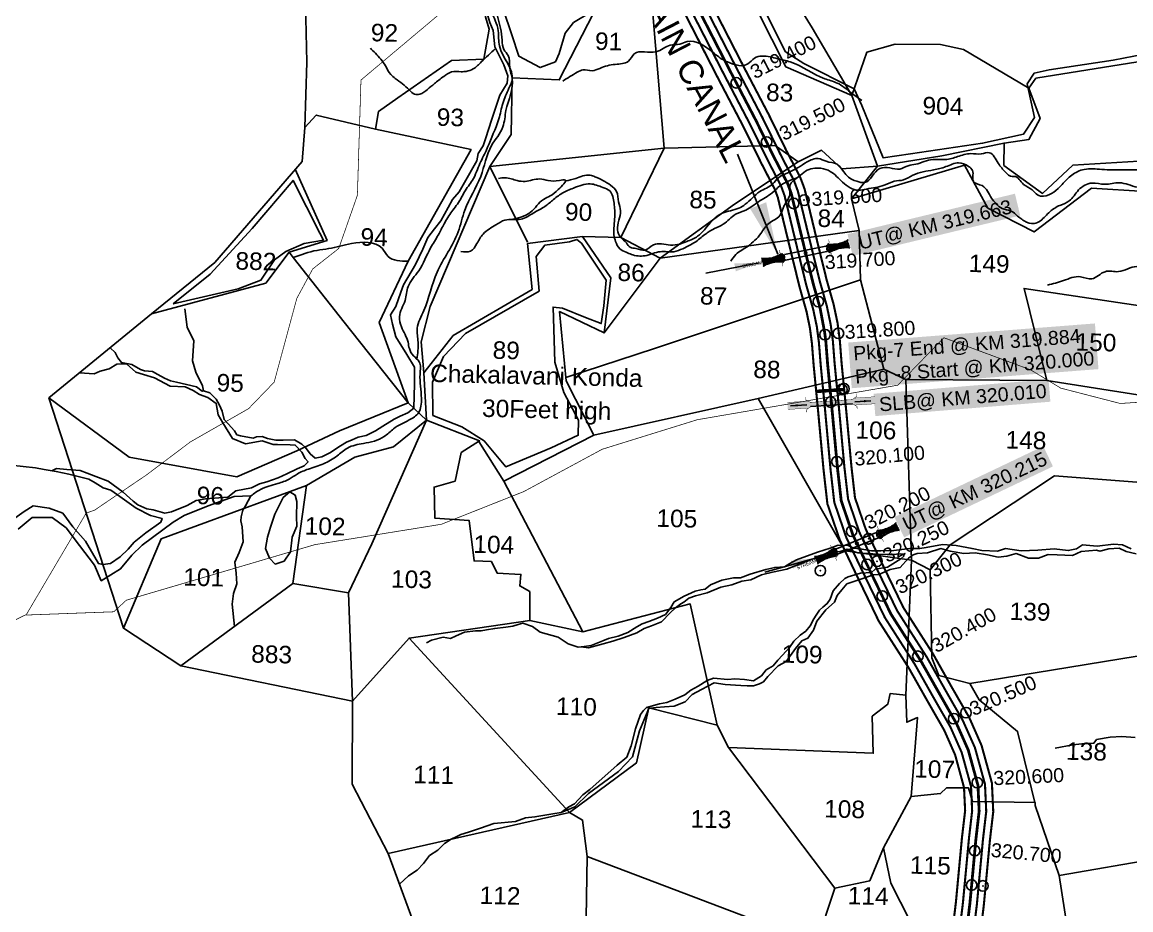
# Model space of a CAD drawing. Header units: feet. Extents: x 786471 to 797175, y 1568667 to 1582707.
# Drawn here: x 788536 to 790117, y 1572032 to 1573298 of the extents above; entities that cross this region are included whole.
import ezdxf
from ezdxf.enums import TextEntityAlignment as Align

# ---------------------------------------------------------------- set-up
doc = ezdxf.new("R2010")
doc.units = ezdxf.units.FT
doc.header["$LTSCALE"] = 15
doc.header["$MEASUREMENT"] = 0
doc.header["$PDMODE"] = 32
doc.header["$PDSIZE"] = 15
doc.linetypes.add('ACAD_ISO02W100', pattern=[15, 12, -3])
doc.linetypes.add('HIDDEN2', pattern=[0.1875, 0.125, -0.0625])
for name, color, linetype in [('CANAL1', 7, 'Continuous'), ('CSMark', 72, 'Continuous'), ('HILL', 17, 'Continuous'), ('PLOT', 7, 'Continuous'), ('PLOT NO', 7, 'Continuous'), ('ROADS', 6, 'Continuous'), ('STRUCTURE', 5, 'Continuous'), ('TANKS-STREAM', 4, 'Continuous'), ('text2', 7, 'Continuous'), ('VILLAGE STONES', 240, 'Continuous')]:
    doc.layers.add(name, color=color, linetype=linetype)
doc.layers.add('VILLAGE BOUNDRY', color=5, linetype='HIDDEN2', lineweight=100)
doc.styles.get("Standard").update_dxf_attribs({"font": 'arial.ttf'})
doc.linetypes.add('DOTS', pattern='A,1e-06,-3,["●",Standard,S=3,R=0,X=-1.25,Y=-1.25],-3', length=6.000001)
doc.dimstyles.get("Standard").update_dxf_attribs({"dimtxt": 0.18, "dimasz": 35, "dimexe": 0.18, "dimexo": 0.0625, "dimgap": 0.09, "dimtad": 0, "dimtih": 1, "dimtoh": 1, "dimdec": 4, "dimzin": 0, "dimdsep": 46, "dimtxsty": 'Standard', "dimcen": 0.09, "dimadec": 0, "dimazin": 0, "dimtfac": 1, "dimtdec": 4, "dimtofl": 0, "dimtmove": 0, "dimatfit": 3, "dimfxl": 1, "dimtolj": 1, "dimtzin": 0, "dimarcsym": 0})

# ---------------------------------------------------------------- blocks, each defined once
blk = doc.blocks.new('UT')
at = {"layer": 'STRUCTURE'}
h = blk.add_hatch(dxfattribs=at)
h.set_pattern_fill('DASH', color=150, scale=8, angle=-39.6278, style=0)
h.set_pattern_definition([(320.372247933, (-4370.464, -6260.8811), (1.40800153113, 0.132407282), [1, -1])])
h.paths.add_polyline_path([(765163, 1700681.9), (765165.6, 1700680.6), (765167.2, 1700680.3), (765169.1, 1700680), (765172.4, 1700679.6), (765176.4, 1700679.3), (765179.5, 1700679.5), (765183.1, 1700679.9), (765187.7, 1700680.9), (765188.9, 1700681.2), (765193.1, 1700682.2), (765196.1, 1700680.2), (765196.1, 1700672.2), (765193.1, 1700670.2), (765190.5, 1700670.8), (765188.1, 1700671.3), (765185.5, 1700671.8), (765183.6, 1700672.1), (765181, 1700672.5), (765180.3, 1700672.5), (765178.5, 1700672.6), (765176.7, 1700672.6), (765174.6, 1700672.5), (765172.5, 1700672.3), (765170.4, 1700672), (765168.5, 1700671.7), (765166.1, 1700671.2), (765165, 1700670.8), (765163, 1700669.7)])
h.paths.add_polyline_path([(765259.1, 1700682.2), (765256.1, 1700680.2), (765256.1, 1700672.2), (765259.1, 1700670.2), (765261.9, 1700671), (765264.4, 1700671.6), (765266.4, 1700672), (765269.1, 1700672.5), (765272.7, 1700673), (765276.1, 1700673.1), (765278.6, 1700672.9), (765281.2, 1700672.7), (765283.9, 1700672.3), (765286.4, 1700671.9), (765288, 1700671.3), (765289.2, 1700670.6), (765289.1, 1700682.7), (765287.6, 1700681.8), (765285.7, 1700681.2), (765283, 1700680.7), (765281.2, 1700680.4), (765276.7, 1700679.9), (765272.7, 1700679.9), (765268.7, 1700680.3), (765264.8, 1700681), (765261.2, 1700681.7)])
at = {"layer": 'STRUCTURE', "color": 150, "const_width": 0.628}
for points in [[(765190.1, 1700688.2), (765190.1, 1700684.2), (765196.1, 1700680.2), (765256.1, 1700680.2), (765262.1, 1700684.2), (765262.1, 1700688.2)], [(765190.1, 1700664.2), (765190.1, 1700668.2), (765196.1, 1700672.2), (765256.1, 1700672.2), (765262.1, 1700668.2), (765262.1, 1700664.2)]]:
    blk.add_lwpolyline(points, dxfattribs=at)
at = {"layer": 'STRUCTURE', "color": 150}
for points in [[(765196.1, 1700680.2), (765256.1, 1700680.2)], [(765196.1, 1700672.2), (765256.1, 1700672.2)], [(765196.1, 1700672.2), (765256.1, 1700672.2)]]:
    blk.add_lwpolyline(points, dxfattribs=at)
at = {"layer": 'STRUCTURE', "color": 0}
blk.add_circle((765226.1, 1700676.2), 1.89, dxfattribs=at)
at = {"layer": 'STRUCTURE', "color": 150}
for points in [[(765289.1, 1700682.7), (765287.8, 1700681.9), (765284.3, 1700680.9), (765280.9, 1700680.4), (765276.1, 1700679.8), (765267.4, 1700680.5), (765259.1, 1700682.2)], [(765163, 1700681.9), (765164.4, 1700681.1), (765167.9, 1700680.2), (765171.2, 1700679.8), (765176.1, 1700679.4), (765184.7, 1700680.3), (765193.1, 1700682.2)], [(765163, 1700669.7), (765164.3, 1700670.6), (765167.8, 1700671.6), (765171.2, 1700672.1), (765176, 1700672.6), (765184.7, 1700672), (765193.1, 1700670.2)], [(765289.2, 1700670.6), (765287.8, 1700671.4), (765284.2, 1700672.3), (765280.9, 1700672.7), (765276.1, 1700673.1), (765267.4, 1700672.2), (765259.1, 1700670.2)]]:
    blk.add_spline(points, degree=3, dxfattribs=at)
at = {"layer": 'STRUCTURE', "color": 0}
blk.add_text('STREAM', height=5, dxfattribs=at).set_placement((765148.2, 1700675.8), align=Align.MIDDLE_CENTER)
for points in [[(765190.9, 1700676), (765164.2, 1700675.8)], [(765289.3, 1700676.7), (765265.4, 1700676.4)]]:
    blk.add_leader(points, dimstyle='Standard', override={"dimasz": 10, "dimgap": 0.09, "dimtad": 0}, dxfattribs=at)
blk = doc.blocks.new('SLB')
at = {"layer": 'STRUCTURE'}
h = blk.add_hatch(dxfattribs=at)
h.set_pattern_fill('DOTS', color=6, scale=20, angle=320.3722, style=0)
h.set_pattern_definition([(320.372247934, (-159.4327, -72.9564), (1.2786241598, 0.5641323054), [0, -1.25])])
h.paths.add_polyline_path([(769699.5, 1706871.1), (769699.5, 1706861.1), (769729.1, 1706861.1), (769732.1, 1706863.1), (769792.1, 1706863.1), (769795.1, 1706861.1), (769824.7, 1706861.1), (769824.7, 1706871.1), (769795.1, 1706871.1), (769792.1, 1706869.1), (769732.1, 1706869.1), (769729.1, 1706871.1)])
at = {"layer": 'STRUCTURE', "color": 6, "linetype": 'ACAD_ISO02W100', "ltscale": 0.5, "const_width": 0.5}
for points in [[(769699.5, 1706871.1), (769729.1, 1706871.1)], [(769795.1, 1706871.1), (769824.7, 1706871.1)], [(769699.5, 1706861.1), (769729.1, 1706861.1)], [(769795.1, 1706861.1), (769824.7, 1706861.1)]]:
    blk.add_lwpolyline(points, dxfattribs=at)
at = {"layer": 'STRUCTURE', "color": 6, "const_width": 0.628}
for points in [[(769726.1, 1706877.1), (769726.1, 1706873.1), (769732.1, 1706869.1), (769792.1, 1706869.1), (769798.1, 1706873.1), (769798.1, 1706877.1)], [(769726.1, 1706855.1), (769726.1, 1706859.1), (769732.1, 1706863.1), (769792.1, 1706863.1), (769798.1, 1706859.1), (769798.1, 1706855.1)]]:
    blk.add_lwpolyline(points, dxfattribs=at)
at = {"layer": 'STRUCTURE', "color": 6}
blk.add_lwpolyline([(769732.1, 1706863.1), (769792.1, 1706863.1)], dxfattribs=at)
blk.add_lwpolyline([(769732.1, 1706863.1), (769792.1, 1706863.1)], dxfattribs=at)
at = {"layer": 'STRUCTURE', "color": 0}
blk.add_circle((769762.1, 1706866.1), 1.24, dxfattribs=at)
for points in [[(769703.8, 1706866), (769726.7, 1706866)], [(769818.6, 1706865.8), (769795.7, 1706865.8)]]:
    blk.add_leader(points, dimstyle='Standard', override={"dimasz": 10, "dimgap": 0.09, "dimtad": 0}, dxfattribs=at)

msp = doc.modelspace()

# ---------------------------------------------------------------- linework, layer by layer
for p in [(789743, 1572561, 12), (789743, 1572561, 12), (789743, 1572561, 12), (789674.3, 1572515.6, 12.1)]:
    msp.add_point(p)
at = {"linetype": 'HIDDEN2'}
msp.add_point((789743, 1572561, 12), dxfattribs=at)
at = {"layer": 'CANAL1', "color": 5, "const_width": 3}
for points in [[(789439.6, 1573456.4), (789555.4, 1573231), (789591.4, 1573162.1), (789616.7, 1573110.5), (789636.6, 1573071.9), (789642.3, 1573056.6), (789647.6, 1573034.4), (789662, 1572974.8), (789673.8, 1572927), (789683.4, 1572893.2), (789688.9, 1572867), (789692.1, 1572843), (789694.6, 1572810.8), (789700.2, 1572753.7), (789708.6, 1572662.4), (789713.8, 1572617.4), (789729.7, 1572570.8), (789753, 1572521.8), (789783.7, 1572458.5), (789826.1, 1572392.1), (789852.9, 1572344.5), (789877.6, 1572301.4), (789894.7, 1572263), (789909, 1572211), (789910.8, 1572172.2), (789906.1, 1572131.9), (789897.5, 1572040), (789891.1, 1571987.5)], [(789421.9, 1573447.1), (789537.6, 1573221.8), (789573.5, 1573153.1), (789598.9, 1573101.5), (789618.3, 1573063.9), (789623.1, 1573050.7), (789628.2, 1573029.8), (789642.6, 1572970), (789654.4, 1572921.9), (789664, 1572888.4), (789669.2, 1572863.6), (789672.2, 1572840.9), (789674.7, 1572809.1), (789680.3, 1572751.8), (789688.7, 1572660.4), (789694.1, 1572613), (789711.1, 1572563.2), (789735, 1572513.2), (789766.2, 1572448.7), (789809, 1572381.8), (789835.6, 1572334.6), (789859.8, 1572292.4), (789875.8, 1572256.2), (789889.1, 1572207.8), (789890.7, 1572172.9), (789886.2, 1572134), (789877.6, 1572042.2), (789871.3, 1571989.9)]]:
    msp.add_lwpolyline(points, dxfattribs=at)
at = {"layer": 'CANAL1', "color": 1, "const_width": 3}
for points in [[(789448.5, 1573461.1), (789564.2, 1573235.6), (789600.3, 1573166.7), (789625.6, 1573115), (789645.8, 1573076), (789651.9, 1573059.5), (789657.3, 1573036.8), (789671.7, 1572977.1), (789683.4, 1572929.6), (789693.1, 1572895.6), (789698.8, 1572868.6), (789702, 1572844), (789704.5, 1572811.7), (789710.1, 1572754.6), (789718.6, 1572663.5), (789723.6, 1572619.6), (789739, 1572574.6), (789762, 1572526.2), (789792.4, 1572463.3), (789834.7, 1572397.2), (789861.6, 1572349.4), (789886.6, 1572306), (789904.1, 1572266.3), (789918.9, 1572212.6), (789920.8, 1572171.8), (789916, 1572130.8), (789907.4, 1572039), (789901.1, 1571986.4)], [(789413.1, 1573442.4), (789528.7, 1573217.2), (789564.6, 1573148.6), (789589.9, 1573097), (789609.1, 1573059.8), (789613.6, 1573047.8), (789618.4, 1573027.4), (789632.9, 1572967.7), (789644.8, 1572919.3), (789654.3, 1572886), (789659.3, 1572861.9), (789662.2, 1572839.8), (789664.7, 1572808.2), (789670.3, 1572750.8), (789678.8, 1572659.4), (789684.3, 1572610.7), (789701.9, 1572559.5), (789726, 1572508.9), (789757.4, 1572443.8), (789800.4, 1572376.6), (789826.9, 1572329.7), (789850.9, 1572287.9), (789866.4, 1572252.9), (789879.1, 1572206.3), (789880.7, 1572173.2), (789876.2, 1572135), (789867.6, 1572043.2), (789861.4, 1571991.1)]]:
    msp.add_lwpolyline(points, dxfattribs=at)
at = {"layer": 'CANAL1', "color": 1, "linetype": 'HIDDEN2', "ltscale": 5, "const_width": 4}
msp.add_lwpolyline([(789502.4, 1573312.3), (789546.5, 1573226.4), (789582.4, 1573157.6), (789607.8, 1573106), (789627.5, 1573067.9), (789632.7, 1573053.7), (789637.9, 1573032.1), (789652.3, 1572972.4), (789662.1, 1572932.6), (789664.1, 1572924.5), (789673.7, 1572890.8), (789680.2, 1572856.2), (789680.8, 1572852.2), (789682.1, 1572841.9), (789684.6, 1572810), (789688.3, 1572772.6), (789689.1, 1572764.5), (789690.2, 1572752.7), (789691.8, 1572735.4), (789698.7, 1572661.4), (789704, 1572615.2), (789720.1, 1572568), (789720.4, 1572567), (789740.7, 1572524.4), (789744, 1572517.5), (789774.9, 1572453.6), (789817.5, 1572386.9), (789844.3, 1572339.6), (789864.4, 1572304.4), (789868.7, 1572296.9), (789885.2, 1572259.6), (789899, 1572209.4), (789900.7, 1572172.5), (789896.1, 1572132.9), (789890, 1572067.1), (789887.5, 1572041.1), (789881.2, 1571988.7)], dxfattribs=at)
at = {"layer": 'CSMark', "color": 84, "const_width": 5}
msp.add_lwpolyline([(789668.3, 1572771.2), (789708.3, 1572773.9)], dxfattribs=at)
at = {"layer": 'CSMark', "color": 3}
for p in [(789554.3, 1573211.4), (789597.5, 1573127), (789636.2, 1573039.3), (789658.2, 1572948.6), (789671.3, 1572899.3), (789680.8, 1572852.2), (789697.8, 1572671), (789718.8, 1572571.8), (789740.7, 1572524.4), (789762.4, 1572479.4), (789813.3, 1572393.5), (789864.4, 1572304.4), (789898, 1572213.2), (789894.5, 1572116.1), (789890, 1572067.1)]:
    msp.add_point(p, dxfattribs=at)
at = {"layer": 'CSMark', "color": 2}
for p in [(789705, 1572774), (789689, 1572756), (789755, 1572529), (789882, 1572313), (789906, 1572066)]:
    msp.add_point(p, dxfattribs=at)
at = {"layer": 'HILL', "lineweight": -2}
for points in [[(789722.6, 1573202.7), (789650.5, 1573238.8), (789624.4, 1573255.8), (789530.8, 1573442.4)], [(789232.7, 1573329.3), (789239.9, 1573349.9), (789256.5, 1573369.2), (789274.9, 1573380.6), (789298.9, 1573386.8), (789316.4, 1573378.6), (789342.9, 1573359.3), (789352.3, 1573341), (789346.9, 1573312.1), (789322.2, 1573297.6), (789310.4, 1573282.4), (789301.9, 1573253), (789296.5, 1573241.3), (789274.5, 1573233), (789244.3, 1573249.3), (789234.1, 1573279.6), (789221.8, 1573316.3), (789232.7, 1573329.3)], [(790471.5, 1573320.9), (790411.8, 1573293.5), (790371.5, 1573281.5), (790338.8, 1573272.2), (790294.9, 1573271), (790165.3, 1573258), (790091.8, 1573243.9), (790000.7, 1573229.8), (789979.1, 1573224.9), (789969.3, 1573210), (789979.6, 1573161.7), (789964, 1573138.2), (789905.5, 1573125.2), (789802.6, 1573110.2), (789763.8, 1573104.6), (789733.2, 1573178.8), (789722.6, 1573202.7)], [(788751.4, 1572896.1), (788804, 1572938.4), (788864, 1573003.4), (788922.2, 1573072.2), (788960.5, 1572997.1), (788965.6, 1572987), (788938.3, 1572982.1), (788911.9, 1572970.8), (788896, 1572958.9), (788876.4, 1572929.7), (788843.8, 1572917.6), (788751.4, 1572896.1)], [(789120.9, 1572784.4), (789136.7, 1572821.2), (789168.1, 1572853.6), (789273.1, 1572914.3), (789269.1, 1572963.5), (789281.1, 1572979.8), (789316.5, 1572984.4), (789327.1, 1572987.9), (789333.4, 1572982.8), (789368.7, 1572930.1), (789365.6, 1572893.4), (789361.7, 1572868), (789339.4, 1572876.8), (789306.3, 1572890), (789293.1, 1572891.5), (789295.6, 1572812.9), (789308.6, 1572769.7), (789329.2, 1572730.2), (789329, 1572708.6), (789290.5, 1572690.8), (789225.9, 1572663.6), (789194.9, 1572700.5), (789163.1, 1572720.9), (789121.8, 1572736.9), (789120.9, 1572784.4)], [(788885.6, 1572563.1), (788890.2, 1572577.8), (788896.1, 1572596.2), (788908.3, 1572619.8), (788917.5, 1572628.2), (788925.1, 1572623.4), (788927.7, 1572614.1), (788927.2, 1572592.4), (788927.5, 1572579.1), (788920.9, 1572563.4), (788918.5, 1572542.4), (788909.5, 1572529), (788896.7, 1572525), (788888.6, 1572533.6), (788883, 1572547), (788885.6, 1572563.1)]]:
    msp.add_lwpolyline(points, dxfattribs=at)
at = {"layer": 'PLOT', "lineweight": -2}
for points in [[(789719.3, 1573193.1), (789662.7, 1573289.8), (789599.2, 1573392.3), (789621.1, 1573442.6), (789524.3, 1573433.8)], [(788937.8, 1573429.6), (788942.1, 1573240.8), (788939.2, 1573147.7), (788935.1, 1573099.3), (788810.9, 1572955.1), (788720.4, 1572881.8), (788574, 1572761.9), (788680.5, 1572433.4), (788762.1, 1572379.6), (789007.1, 1572329.3), (789006.6, 1572210.9), (789058, 1572112.1), (789092.9, 1572016.4), (789151.6, 1571946.2), (789170.1, 1571924.5), (789203.4, 1571743.9), (789239.8, 1571544.2), (789348.6, 1571418.3)], [(789524.3, 1573433.8), (789624.8, 1573234.3), (789719.3, 1573193.1), (789755.9, 1573092.6)], [(789203, 1573091.9), (789451.7, 1573118), (789435.7, 1573304), (789446.1, 1573421.6)], [(789203, 1573091.9), (789233.2, 1573137.5), (789234.9, 1573218.5), (789301.9, 1573215.5), (789375.6, 1573359), (789295.1, 1573398)], [(789184.2, 1573362.8), (789196.6, 1573305.5), (789201.8, 1573287.8), (789194.1, 1573245), (789148.2, 1573243.4), (789071.8, 1573189.9), (789044.1, 1573170.5), (789039.9, 1573145.1), (788955.4, 1573165.3), (788939.2, 1573147.7)], [(789719.3, 1573193.1), (789740.6, 1573255), (789781.1, 1573266.5), (789845.4, 1573265.8), (789878.2, 1573258.8), (789971.6, 1573203.9), (789987.5, 1573160.7), (789971.6, 1573130.7), (789936.2, 1573125.3)], [(789755.9, 1573092.6), (789847.3, 1573107), (789936.2, 1573125.3), (789935.9, 1573093.6), (789990.8, 1573053.7), (790034.5, 1573093.8), (790128.5, 1573099.5), (790200.7, 1573066), (790138.8, 1573243.1)], [(789971.6, 1573203.9), (789981.7, 1573217.9), (790138.8, 1573243.1)], [(789039.9, 1573145.1), (789176.2, 1573116.1), (789086.4, 1572956.9), (789045, 1572869.7), (789086.3, 1572754.9), (788995.3, 1572869.9), (788922.5, 1572962.1), (788916.5, 1572969.6), (788883.4, 1572925.7), (788720.4, 1572881.8)], [(790137.4, 1573056.2), (790061.1, 1573061), (789979.1, 1572998.8), (789913.3, 1573032.8), (789879.7, 1573094.1), (789718.6, 1573045.8), (789729.5, 1573000.6), (789446, 1572961.2), (789389.7, 1572990.9), (789451.7, 1573118), (789609.8, 1573122.1), (789642.5, 1573098.6), (789676.1, 1573115.2), (789705, 1573088.8), (789755.9, 1573092.6), (789718.6, 1573045.8)], [(789256.5, 1572984.3), (789203, 1573091.9), (789117.8, 1572892.2), (789105.1, 1572841.7), (789108.6, 1572797.5)], [(789446, 1572961.2), (789551.8, 1573038.2), (789642.5, 1573098.6)], [(788916.5, 1572969.6), (788970.7, 1572986.6), (788925.4, 1573088)], [(789311.1, 1572790.9), (789437.8, 1572832.4), (789731.6, 1572930.6), (789729.5, 1573000.6)], [(789222.9, 1572643.3), (789351, 1572708.9), (789311.5, 1572786.4), (789302.3, 1572885), (789366.1, 1572854.7), (789375.5, 1572933), (789335.1, 1572992.1), (789256.7, 1572982.4), (789263.2, 1572916.8), (789150.8, 1572851), (789108.6, 1572797.5), (789112.7, 1572730)], [(789389.7, 1572990.9), (789335.1, 1572992.1)], [(789366.1, 1572854.7), (789446, 1572961.2)], [(789731.6, 1572930.6), (789764.6, 1572802.8), (789585.4, 1572761.2), (789351, 1572708.9)], [(789796.2, 1572788.1), (789997.1, 1572787), (789964.8, 1572918.1), (790171.5, 1572887), (790238.1, 1572886.1)], [(789585.4, 1572761.2), (789709.7, 1572543.7), (789804.4, 1572530.4), (789796.2, 1572788.1), (789764.6, 1572802.8)], [(789997.1, 1572787), (790127, 1572766.3), (790255, 1572770.5)], [(788574, 1572761.9), (788688.4, 1572677.3), (788842, 1572649.5), (788927.6, 1572686.5), (788988.7, 1572715.1), (789086.3, 1572754.9), (789112.7, 1572730), (789034.6, 1572553.6), (789001.3, 1572484), (788921.8, 1572497.1), (788762.1, 1572379.6)], [(790264.3, 1572749.2), (790280.3, 1572629.8), (790008.2, 1572650.9), (789859.5, 1572552.5), (789830.8, 1572516.6), (789804.4, 1572530.4), (789796, 1572338.2), (789773.6, 1572340.3), (789770.4, 1572325.1), (789748, 1572307.9), (789749.6, 1572255.1), (789543.4, 1572263.4), (789527.1, 1572295.1)], [(788941.5, 1572637), (789010.4, 1572677.6), (789065.7, 1572692.3), (789112.7, 1572730), (789188.3, 1572700.6), (789161.8, 1572684), (789153.2, 1572643.3), (789123.3, 1572634.8), (789124.6, 1572590.3), (789173.6, 1572587), (789180.3, 1572529.4), (789205.1, 1572528.8), (789213.2, 1572512.2), (789247.2, 1572510.2), (789245.6, 1572493.8), (789259.9, 1572485.8), (789260.1, 1572444.5), (789087.7, 1572419.4), (789007.1, 1572329.3), (789001.3, 1572484)], [(789335.7, 1572428.3), (789222.9, 1572643.3), (789187.4, 1572700)], [(788680.5, 1572433.4), (788734.3, 1572561), (788941.5, 1572637), (788921.8, 1572497.1)], [(789887.4, 1572354.5), (790219.1, 1572408.8), (790227.1, 1572417.6), (790245.3, 1572465.4), (790280.3, 1572629.8), (790579.1, 1572582.9), (790595.5, 1572519.5), (790505.9, 1572501.2), (790513.2, 1572469.1), (790417.2, 1572467.8), (790288.5, 1572489.4), (790236.7, 1572414.6), (790219.1, 1572408.8)], [(789803.6, 1572193.3), (789845.6, 1572197.7), (789854, 1572205.6), (789885.5, 1572206), (789891, 1572186.3), (789980.2, 1572184.7), (789955.4, 1572286.3), (789900.5, 1572331.1), (789887.4, 1572354.5), (789843.1, 1572365.9), (789833.4, 1572391.1), (789830.8, 1572516.6)], [(789316.4, 1572170.7), (789411.9, 1572241.4), (789429.4, 1572320.1), (789527.1, 1572295.1), (789513, 1572358.8), (789488.8, 1572468.2), (789335.7, 1572428.3), (789260.1, 1572444.5)], [(789087.7, 1572419.4), (789316.4, 1572170.7), (789058, 1572112.1)], [(790227.9, 1572411.7), (790174.2, 1572231.9), (790157.7, 1572105.5), (790014.7, 1572080.8), (789980.7, 1572180.8), (789980.7, 1572184.7)], [(789543.4, 1572263.4), (789695, 1572062.5), (789744.7, 1572073.3), (789764.3, 1572120), (789803.6, 1572193.3), (789812.9, 1572306.1), (789797.5, 1572299.4), (789796, 1572338.2)], [(789708.2, 1571964.7), (789683.8, 1571909), (789651.5, 1571912), (789534.1, 1571940.5), (789339.7, 1571991.3), (789341.8, 1572108), (789335.2, 1572159.9), (789316.4, 1572170.7)], [(789989.1, 1571900.4), (789830.4, 1571960.3), (789774.9, 1572069.8), (789764.3, 1572120)], [(789341.8, 1572108), (789668.8, 1571983.8)], [(790014.7, 1572080.8), (790042.7, 1571900.3)], [(789695, 1572062.5), (789668.8, 1571983.8), (789708.2, 1571964.7), (789830.4, 1571960.3)]]:
    msp.add_lwpolyline(points, dxfattribs=at)
at = {"layer": 'ROADS', "linetype": 'DOTS', "lineweight": -3, "ltscale": 0.25, "const_width": 1}
for points in [[(789173.8, 1573345.4), (789057.5, 1573247.6), (789019.1, 1573215.3), (789014, 1573051), (788987.4, 1572975.1), (788950.3, 1572945.9), (788927.6, 1572903.9), (788895.3, 1572784.4), (788858.8, 1572746.6), (788775.6, 1572699.1), (788714.1, 1572652.7), (788639.3, 1572601.9), (788627.2, 1572597.6), (788542, 1572453.1), (788356.7, 1572362.2), (788243.8, 1572325.1), (788092.5, 1572294.4), (787949.2, 1572287.2), (787830.6, 1572299.7), (787730, 1572310.4), (787632.4, 1572360.9), (787511.8, 1572365.8), (787302.1, 1572300.5)], [(788540.1, 1572452.2), (788666.6, 1572456.9), (788684.5, 1572473.4), (788953.1, 1572552.6), (789133.7, 1572581.7), (789251.4, 1572628.4), (789363.1, 1572688.7), (789498.6, 1572730.8), (789703.6, 1572766.1), (789784.6, 1572780.1), (789850.3, 1572847.8), (789974.1, 1572802), (790017.1, 1572775.9), (790101.9, 1572754), (790242, 1572763.2)]]:
    msp.add_lwpolyline(points, dxfattribs=at)
at = {"layer": 'TANKS-STREAM', "lineweight": -2}
for points in [[(788794.5, 1572772.2), (788803.6, 1572769.1), (788807.5, 1572765.6), (788812.7, 1572760.2), (788817.5, 1572751.6), (788821.3, 1572742.9), (788823.9, 1572731), (788829.6, 1572724.8), (788838.6, 1572715.2), (788842.3, 1572709.4), (788847.1, 1572707.7), (788865.4, 1572704.5), (788870.3, 1572706.3), (788878.3, 1572706.7), (788886, 1572704), (788897.6, 1572701.9), (788908.1, 1572701.5), (788924.3, 1572702.3), (788934.6, 1572695.8), (788940, 1572691.1), (788946.7, 1572682.1), (788953.6, 1572675.8), (788963.1, 1572678), (788974.9, 1572683.8), (788990, 1572693.4), (788998.7, 1572698.9), (789006.7, 1572702.3), (789015, 1572706), (789026.5, 1572708.1), (789039.7, 1572714.9), (789050.3, 1572721.5), (789066.4, 1572731.7), (789075.2, 1572735.9), (789085.8, 1572740.9), (789094.4, 1572747.2), (789095.3, 1572781.9), (789095.3, 1572805.8), (789084.3, 1572823.9), (789068.6, 1572849.2), (789064.2, 1572867.1), (789061.1, 1572880.3), (789068.7, 1572892.1), (789076, 1572912.8), (789079.7, 1572923.2), (789097, 1572952.4), (789107.4, 1572974.1), (789114.4, 1572990.7), (789123.8, 1573003.2), (789132.8, 1573014.7), (789143.5, 1573033.6), (789149.4, 1573045), (789159, 1573055.8), (789166.7, 1573069.3), (789184.1, 1573100.2), (789186.1, 1573110.6), (789193.4, 1573121.7), (789196.6, 1573131.4), (789205.7, 1573159.7), (789217.2, 1573193.9), (789227.6, 1573210.9), (789228.7, 1573221.3), (789222.9, 1573237.2), (789212.3, 1573258), (789209.8, 1573262.8), (789207.6, 1573286), (789202.9, 1573297.3), (789195.8, 1573321.4)], [(788661.4, 1572833.5), (788668.5, 1572826.6), (788672.5, 1572819), (788677.4, 1572812.3), (788692.5, 1572809.4), (788704.9, 1572802.5), (788710.2, 1572800.6), (788721.8, 1572799.7), (788729.2, 1572795.5), (788739, 1572790.2), (788747.6, 1572786.4), (788756.1, 1572784.2), (788784.5, 1572777.6), (788792.8, 1572771.4), (788794.5, 1572772.2), (788793.1, 1572779.1), (788783.5, 1572798.8), (788778.8, 1572814.9), (788780.7, 1572843.3), (788771.3, 1572862.7), (788767.7, 1572889.1)], [(788578.4, 1572658), (788585.1, 1572661.5), (788599.6, 1572660), (788618.7, 1572658.2), (788628.8, 1572654.8), (788641, 1572649.9), (788658.4, 1572643), (788680.1, 1572627.7), (788694.4, 1572614.5), (788700.8, 1572609.5), (788713.5, 1572603.8), (788722.7, 1572602.1), (788739.2, 1572597.7), (788749, 1572599.3), (788771.1, 1572608.7), (788784, 1572615.5), (788797.2, 1572617.9), (788829.3, 1572620.4), (788840.5, 1572629.5), (788863.2, 1572633.5), (788874.2, 1572639.4), (788885, 1572642.2), (788900.8, 1572647.9), (788913.6, 1572653.8), (788928.3, 1572660.7), (788938, 1572665.1), (788943.7, 1572670.6), (788939.6, 1572675.3), (788934.6, 1572684.8), (788925.4, 1572694.6), (788918.1, 1572695.2), (788899.9, 1572695.4), (788893.8, 1572695.5), (788878.3, 1572700.7), (788854.5, 1572696.5), (788835.8, 1572704), (788822.3, 1572726.4), (788815.4, 1572737.8), (788812.7, 1572754.1), (788800.9, 1572762.3), (788788.9, 1572766.8), (788779.7, 1572772.7), (788768.3, 1572777.7), (788746.9, 1572778.9), (788724.7, 1572790.8), (788709, 1572795.5), (788697.9, 1572798.8), (788684.9, 1572810.4), (788670.8, 1572810), (788660.1, 1572803.5), (788647.1, 1572800.2), (788638.5, 1572796.4), (788617.9, 1572797.9)], [(788522, 1572587.9), (788538.6, 1572599.7), (788551.4, 1572607.9), (788574.2, 1572604.9), (788593.9, 1572597.5), (788608.3, 1572578), (788626.2, 1572557.4), (788644.7, 1572525.7), (788651, 1572524.2), (788661.7, 1572526), (788675.9, 1572535.2), (788687.1, 1572546.4), (788695.7, 1572556.4), (788712.1, 1572569.7), (788733.7, 1572584.6), (788735.5, 1572590), (788719, 1572594.4), (788698.6, 1572604.7), (788671.7, 1572623.7), (788662.6, 1572630.2), (788651.6, 1572633.8), (788639.9, 1572640.6), (788630.9, 1572645.9), (788602.3, 1572653.1), (788584.4, 1572657.1), (788567.5, 1572659.7), (788554.8, 1572662), (788520, 1572665.9)], [(788530.1, 1572574.8), (788550.2, 1572591.3), (788578.8, 1572591.5), (788598.8, 1572576.6), (788617.9, 1572551.4), (788639.2, 1572523.4), (788648.8, 1572501.2), (788676.4, 1572518.1), (788692.2, 1572537.5), (788707.2, 1572552.1), (788751.3, 1572584.7), (788766.9, 1572594.2), (788801.2, 1572607.9), (788838.5, 1572621.1), (788862.1, 1572622.2), (788854.4, 1572607.8), (788850.5, 1572601.8), (788848.3, 1572592.4), (788847.9, 1572586.4), (788849.8, 1572578.2), (788851, 1572556.9), (788845.3, 1572541.5), (788839.3, 1572527.7), (788840.9, 1572512), (788842.1, 1572497), (788837.5, 1572483.2), (788835.6, 1572468), (788838.6, 1572435.9)], [(789333.1, 1572406.7), (789343.7, 1572405.7), (789364.6, 1572411.2), (789378.1, 1572415.2), (789394.4, 1572420.2), (789412.6, 1572427), (789422.8, 1572433.2), (789433.2, 1572436.9), (789447.7, 1572442.5), (789460.1, 1572455.3), (789467.7, 1572462.7), (789475.3, 1572468.3), (789479.3, 1572470.8), (789486.9, 1572476.2), (789496.4, 1572479.6), (789512.8, 1572483.8), (789532.2, 1572492.1), (789547.9, 1572495.3), (789562.3, 1572500.8), (789575.3, 1572502.3), (789590.3, 1572509.6), (789606, 1572513.5), (789626.6, 1572517.5), (789646.4, 1572526), (789671.8, 1572535.4), (789683.7, 1572540), (789693.5, 1572542), (789702.4, 1572542.8), (789712.4, 1572546), (789727.5, 1572541.2), (789756, 1572539.2), (789769.3, 1572538.6), (789777.1, 1572538.5), (789788.3, 1572539.7), (789793.8, 1572539.2), (789793.1, 1572536.4), (789788.9, 1572532.6), (789769.9, 1572520.7), (789752.5, 1572517.5), (789747, 1572512.9), (789731.4, 1572512.2), (789714.1, 1572506.9), (789709, 1572504.2), (789701.7, 1572497.4), (789692.7, 1572486.8), (789688.1, 1572475), (789684.1, 1572468.5), (789677.6, 1572463.7), (789673.2, 1572459.4), (789668.4, 1572452.2), (789664.9, 1572446.8), (789659.7, 1572437), (789653.3, 1572429.2), (789645.3, 1572423.4), (789636.2, 1572415), (789630.2, 1572405.9), (789620.4, 1572395.1), (789613.8, 1572387.9), (789606.9, 1572379.9), (789597, 1572374.3), (789590.4, 1572365.7), (789578.7, 1572358.6), (789565.9, 1572360.1), (789552.1, 1572361.5), (789542.4, 1572360.4), (789521.7, 1572362), (789513, 1572358.8), (789500.1, 1572350.7), (789489.7, 1572345.2), (789481, 1572338.6), (789467.4, 1572332.2), (789455.3, 1572327.6), (789444.6, 1572325.6), (789426.4, 1572320.2), (789421.8, 1572316.1), (789417.7, 1572310.4), (789410.7, 1572289.8), (789404.4, 1572265.7), (789398.1, 1572249.5), (789384.6, 1572238.2), (789345.5, 1572203.3), (789335.5, 1572195.7), (789323.6, 1572183), (789315.7, 1572178.8), (789304.4, 1572170.7), (789292.9, 1572168.7), (789267.1, 1572164.2), (789253.7, 1572163.2), (789239.6, 1572157.7), (789208.8, 1572155), (789189.5, 1572148.5), (789172.5, 1572142.6), (789161.3, 1572139.1), (789155, 1572136), (789147.9, 1572132.5), (789138, 1572126.4), (789128.7, 1572116.7), (789116.9, 1572109.5), (789108.3, 1572097.8), (789099.4, 1572088.5), (789086.8, 1572080.3), (789074, 1572068.2)], [(790117.4, 1572546.8), (790105, 1572552.5), (790092.5, 1572553.2), (790069, 1572550.3), (790048.2, 1572552.2), (790039.5, 1572546.6), (790027.8, 1572544.3), (790007.5, 1572546.6), (789984.4, 1572544.6), (789960.5, 1572543.8), (789938.5, 1572547), (789927, 1572543.4), (789904.5, 1572544.4), (789890.6, 1572547), (789867.8, 1572551.5), (789848.4, 1572552.7), (789825.3, 1572548.8), (789815.9, 1572547), (789802, 1572547.1), (789779.1, 1572544.5), (789760.7, 1572543.7), (789747.3, 1572544), (789731.1, 1572546.7), (789721.5, 1572547.7), (789713.7, 1572551.3), (789699.6, 1572551.9), (789688.1, 1572547.5), (789670.1, 1572541.7), (789640.3, 1572531), (789630.9, 1572525.7), (789622.9, 1572521.1), (789609.1, 1572520.3), (789596.7, 1572517.2), (789573.9, 1572510.5), (789560.2, 1572505.1), (789550.3, 1572505.1), (789533.7, 1572502.2), (789517.7, 1572495.4), (789509.8, 1572489), (789503.6, 1572488.2), (789495.5, 1572486.2), (789479.9, 1572479.2), (789465.7, 1572470.9), (789461.1, 1572462.8), (789453.3, 1572453.2), (789442.1, 1572448), (789429.6, 1572442.9), (789420, 1572439.7), (789412.7, 1572435.5), (789399.7, 1572427.3), (789385.7, 1572422.3), (789371.9, 1572419), (789364.1, 1572415.7), (789347.3, 1572408.8), (789337.2, 1572407.3), (789329, 1572406.2), (789314.5, 1572411), (789300.3, 1572420.8), (789274.6, 1572427.8), (789263.5, 1572435.9), (789250, 1572440.6), (789243.1, 1572438.6), (789235.7, 1572436.3), (789225.5, 1572434.8), (789209.9, 1572433.1), (789198, 1572431.1), (789190.4, 1572429.8), (789182.5, 1572429.8), (789166.7, 1572427.9), (789155, 1572422.6), (789147, 1572419), (789136.5, 1572420.6), (789119.7, 1572416.6), (789112.5, 1572412.6)], [(789304.4, 1572170.7), (789324, 1572178.6), (789343.7, 1572197.8), (789386.3, 1572229.2), (789406.5, 1572249.8), (789416.3, 1572287), (789428.4, 1572315.4), (789429.2, 1572319), (789439.9, 1572320.4), (789452.2, 1572321.1), (789465.8, 1572322.2), (789481.3, 1572328.3), (789491.4, 1572339), (789504.8, 1572346.1), (789522.6, 1572355.4), (789538.5, 1572353.3), (789561, 1572351.7), (789569.9, 1572351.4), (789579.1, 1572351.2), (789587.5, 1572353.9), (789593.2, 1572357.1), (789599.2, 1572364.6), (789614.2, 1572379.7), (789625.7, 1572385.9), (789638.6, 1572404.3), (789647.8, 1572415.6), (789656.4, 1572419.4), (789664.6, 1572430.9), (789669, 1572443.5), (789682.2, 1572459.5), (789694.2, 1572470.4), (789698.2, 1572480.1), (789704.8, 1572488.4), (789712.1, 1572496.9), (789729.1, 1572502.6), (789749.8, 1572509.6), (789757.8, 1572510.1), (789773.9, 1572517.3), (789787.9, 1572520.2), (789799.7, 1572533.4), (789806.6, 1572538), (789812.5, 1572540), (789827.2, 1572541.2), (789845.9, 1572547.1), (789859.3, 1572543.4), (789878.9, 1572540.2), (789894.8, 1572541), (789912.5, 1572537.9), (789927.7, 1572534.9), (789940.1, 1572536.1), (789953.5, 1572540), (789971.2, 1572533.2), (789985.3, 1572533.4), (789999.3, 1572538.4), (790012, 1572538.1), (790034, 1572537.2), (790046.4, 1572542.9), (790067.9, 1572544.7), (790073, 1572543.4), (790085.8, 1572546.5), (790100.3, 1572547.5), (790110.4, 1572542.9), (790124.5, 1572539.4)], [(790123.2, 1572277.7), (790104, 1572279), (790087.5, 1572278), (790068.2, 1572274.8), (790064.3, 1572269.6), (790051.5, 1572269.2), (790034.5, 1572267), (790009.1, 1572262.2)]]:
    msp.add_lwpolyline(points, dxfattribs=at)
for points in [[(788862.1, 1572622.2), (788876, 1572631.5), (788900.3, 1572639.9), (788916.9, 1572646.1), (788928.2, 1572653.3), (788944.2, 1572660.4), (788965.9, 1572668), (788985, 1572679.3), (788999.7, 1572690.5), (789022.5, 1572697), (789052.3, 1572706.9), (789065.5, 1572717.9), (789088, 1572730.5), (789101.2, 1572740.8), (789105.3, 1572761.1), (789104.1, 1572778.8), (789103.3, 1572795.8), (789102.1, 1572813.6), (789094, 1572822), (789088.1, 1572832.3), (789086.2, 1572841.3), (789076.8, 1572863.4), (789073.9, 1572877.8), (789082, 1572901), (789086.3, 1572920.7), (789101.4, 1572943.2), (789118.4, 1572976), (789129.3, 1572994.3), (789137.8, 1573010.4), (789148.6, 1573027.8), (789161, 1573045.1), (789167.7, 1573057.4), (789179.7, 1573075), (789185.2, 1573087.9), (789195.2, 1573109.8), (789211.7, 1573148.7), (789215.7, 1573159.9), (789221.4, 1573181.9), (789230.2, 1573203.6), (789234.5, 1573214.7), (789216.7, 1573263.9), (789214.7, 1573285.6), (789210.7, 1573300.1), (789206, 1573312.2), (789201.2, 1573337.1), (789196.5, 1573350.7), (789196, 1573360.7), (789203, 1573373.3), (789218.6, 1573385.1), (789229.1, 1573393.9), (789245.8, 1573401), (789254.7, 1573407.8), (789267.2, 1573415), (789272.9, 1573425.9), (789287.9, 1573434.2), (789298.8, 1573442.5), (789303.6, 1573453.1), (789311.4, 1573468.4), (789326.7, 1573507.1), (789327.1, 1573522.1), (789334.1, 1573534.1), (789337.5, 1573550.1), (789345.3, 1573562.6), (789351.1, 1573570.8), (789359.3, 1573580.3), (789368, 1573596.7), (789375.1, 1573614.1), (789379.8, 1573630.3), (789389.6, 1573642.2), (789400.6, 1573665.2), (789410.5, 1573684.3), (789408, 1573698.5), (789419.4, 1573717.2), (789420.2, 1573735.8), (789418.8, 1573751.9), (789415.9, 1573757.9), (789412, 1573784.9), (789403.6, 1573799.8), (789391, 1573814.7), (789380.6, 1573840.4), (789374.9, 1573867.4), (789374.1, 1573891.6), (789378.5, 1573908), (789385.6, 1573929), (789396.3, 1573953.6), (789406.9, 1573961.6), (789418.6, 1573973.9), (789425.8, 1573986.7), (789448.8, 1574020.4), (789458, 1574043.4), (789477.9, 1574060.8), (789495.1, 1574071.1), (789509, 1574077.9), (789518, 1574090.9), (789533.1, 1574096.6), (789541.3, 1574102), (789549, 1574107.9), (789560, 1574113.3), (789571.9, 1574119.3), (789587.2, 1574125.4), (789604.1, 1574133.7), (789614.5, 1574141.7), (789626.6, 1574158.1), (789631.8, 1574176), (789636.5, 1574201.6), (789642.3, 1574224), (789646.9, 1574243.8), (789662.4, 1574265.8), (789678.7, 1574290.4), (789703.8, 1574307.6), (789721.3, 1574321.3), (789737, 1574331.1), (789755.2, 1574340.4), (789789.5, 1574348.9), (789805.2, 1574355.2), (789821.6, 1574362.4), (789839.4, 1574365), (789862.3, 1574377.9), (789889.8, 1574386.8), (789897.9, 1574389.4), (789905.8, 1574381), (789904.9, 1574364.7), (789901.7, 1574355), (789907.2, 1574340.2), (789920.7, 1574323.9), (789927, 1574298.4), (789934.2, 1574291.9), (789946.4, 1574282.7), (789958.5, 1574261.8), (789956.9, 1574230.3), (789962.6, 1574218.1), (789964.4, 1574209.4), (789966.2, 1574195.9), (789966.2, 1574157.5), (789961.5, 1574133.3), (789955.2, 1574122.6), (789954.4, 1574108.8), (789957.3, 1574077.3), (789953.7, 1574065), (789952.6, 1574043.7), (789947.4, 1574036.6), (789936.6, 1574026.5), (789931.9, 1574010.6), (789928.4, 1573994.8), (789911.4, 1573972), (789903.9, 1573948.4), (789887.9, 1573929.3), (789885.5, 1573920.1), (789865.1, 1573861.3), (789851, 1573837.5), (789835.8, 1573843), (789813.9, 1573842), (789801.8, 1573837.2), (789773.1, 1573828.2), (789735.6, 1573820)], [(789099, 1572817.4), (789100.6, 1572841.5), (789099.4, 1572861.2), (789108.6, 1572886.5), (789127.7, 1572941.1), (789157.7, 1572998.9), (789167.3, 1573029.7), (789189.8, 1573077.9), (789205.3, 1573121.8), (789221.5, 1573148.5), (789225.9, 1573172), (789234.9, 1573217.2), (789231.2, 1573233.3), (789228.9, 1573250.2), (789223, 1573258.7), (789220.3, 1573272.3), (789218.2, 1573289.3), (789214.2, 1573304.3), (789208.7, 1573320), (789200.1, 1573340.5), (789199.4, 1573357.5), (789202.3, 1573372.5)], [(789306.8, 1573213.9), (789327.6, 1573226.6), (789335.6, 1573229.9), (789348.6, 1573228.5), (789359.7, 1573232), (789381.8, 1573237.7), (789400.4, 1573242.4), (789408.9, 1573252.8), (789439.9, 1573255.5), (789450.3, 1573260.4), (789460.1, 1573265), (789473.8, 1573266.7), (789484.2, 1573270.2), (789521, 1573254.9), (789538.2, 1573242.8), (789546, 1573239.6), (789562.1, 1573235.8), (789570.7, 1573238.3), (789580.5, 1573246.6), (789602.5, 1573248.5), (789613.5, 1573245.8), (789631.2, 1573241.3), (789680.5, 1573217.2), (789698.2, 1573211.1), (789708.4, 1573204.7), (789716.1, 1573198.5), (789733.5, 1573186.3)], [(789032.6, 1573260.9), (789039.6, 1573253.5), (789054.1, 1573235.6), (789061.6, 1573223.1), (789068, 1573217.7), (789087.9, 1573201.2), (789095.6, 1573195), (789103, 1573195.1), (789114, 1573201.9), (789123.8, 1573210.2), (789137.1, 1573220.5), (789148.1, 1573226.9), (789162.2, 1573227.2), (789169.3, 1573227.7), (789179.3, 1573231.3), (789190.7, 1573241.2), (789211.1, 1573260.4)], [(791046.6, 1573133.3), (791042.9, 1573137.3), (791034.7, 1573138.5), (791020.5, 1573147.7), (791007.6, 1573150.8), (790994.1, 1573153.8), (790980.1, 1573155.5), (790961, 1573143.6), (790947.8, 1573136.8), (790911.2, 1573136.5), (790887.8, 1573143.5), (790876.3, 1573146.2), (790862.8, 1573157.7), (790847.8, 1573160.9), (790828.9, 1573170.9), (790812.4, 1573175.2), (790802.9, 1573185.6), (790792.9, 1573193.5), (790751.7, 1573204.7), (790704.5, 1573180), (790693.2, 1573185.6), (790676.8, 1573194.7), (790660.5, 1573189.8), (790650.9, 1573182.5), (790640.5, 1573178.4), (790616.4, 1573176.6), (790597.8, 1573175.5), (790587, 1573166.7), (790574.9, 1573160.6), (790564.7, 1573149.4), (790537.7, 1573138.7), (790516.7, 1573133.9), (790503.6, 1573129.6), (790483.5, 1573131.2), (790468.7, 1573122.7), (790444, 1573115.1), (790414.1, 1573106.1), (790392.5, 1573089.7), (790364.6, 1573064.2), (790345.5, 1573049.5), (790327.9, 1573039), (790291.6, 1573031), (790284.3, 1573032.1), (790267.9, 1573029.3), (790261.2, 1573008.1), (790257.6, 1572984.7), (790252.7, 1572974.4), (790233.1, 1572964), (790203.9, 1572957.7), (790180.9, 1572957.8), (790157.5, 1572944.7), (790141.9, 1572945.3), (790125.4, 1572949.4), (790099.6, 1572942.1), (790080.2, 1572942), (790061.4, 1572931.8), (790045.1, 1572934.7), (790021.1, 1572929.3), (789998.4, 1572922.9)], [(789311, 1573071.5), (789325.3, 1573075), (789346, 1573079.6), (789352.7, 1573077.5), (789375.1, 1573065.2), (789383.6, 1573056.3), (789386.6, 1573041.8), (789389.3, 1573028.7), (789385, 1573001.7), (789389.7, 1572990.9), (789397.6, 1572983), (789403.1, 1572976.8), (789411.2, 1572975.1), (789424.3, 1572972.7), (789436.2, 1572980.3), (789460.5, 1572979.9), (789473.7, 1572981.4), (789483.8, 1572985), (789499.2, 1572992.5), (789508.9, 1573001.9), (789534.4, 1573025.5), (789558, 1573032.5), (789567.2, 1573038.1), (789588, 1573056.3), (789606.3, 1573067.1), (789614.4, 1573075.9), (789628, 1573082.9), (789642.6, 1573090.7), (789655.6, 1573098.5), (789671, 1573103.4), (789682.5, 1573099.4), (789698, 1573095.2), (789710.5, 1573080.6), (789718.7, 1573073.8), (789726.4, 1573070.9), (789737.3, 1573069.2), (789758.9, 1573089.2), (789773.5, 1573089.9), (789787.4, 1573088.3), (789799.6, 1573093), (789810.2, 1573095.2), (789834.6, 1573102.1), (789852.5, 1573101.8), (789869.9, 1573106.1), (789888.9, 1573110.4), (789903.8, 1573110), (789915.2, 1573111.7), (789927.9, 1573096.6), (789938.4, 1573083.9), (789947.9, 1573077.8), (789950.7, 1573077.9), (789964, 1573066.5), (789976.4, 1573058.5), (789983.8, 1573051.4), (789992.6, 1573049.7), (790019, 1573066.5), (790032.8, 1573079.7), (790050.5, 1573087.9), (790075.5, 1573087.8), (790106.1, 1573087.3), (790123.4, 1573087.3), (790141.3, 1573085.3), (790172.3, 1573067.3), (790189.7, 1573062), (790209.6, 1573059.1), (790261, 1573058.3), (790285.8, 1573060.4), (790300.5, 1573060.2), (790310, 1573069.7), (790346.9, 1573091.2), (790369.3, 1573111), (790366.2, 1573122.9), (790355.2, 1573130.3), (790348.6, 1573133.4), (790347.8, 1573154.4), (790339.2, 1573165.3), (790324.2, 1573186)], [(790249.4, 1572971.3), (790252, 1572985.9), (790254.7, 1573016.8), (790256.5, 1573027.6), (790249.4, 1573032.7), (790225.2, 1573036.8), (790207.5, 1573038.7), (790192.3, 1573044), (790173.2, 1573045), (790135.4, 1573060.6), (790126.3, 1573062.4), (790100.6, 1573068.8), (790079.9, 1573066.6), (790061.6, 1573068.4), (790042.5, 1573058.5), (790029.2, 1573042.9), (790015.9, 1573036.6), (790001.8, 1573027.7), (789988, 1573014.6), (789979.4, 1573010.6), (789964.9, 1573014.6), (789952.6, 1573023.9), (789945.4, 1573028.9), (789933.7, 1573031.9), (789924.5, 1573039.5), (789918.3, 1573047), (789904.8, 1573064.7), (789892.6, 1573070.5), (789891.3, 1573086.1), (789885.5, 1573092.2), (789871.4, 1573097.2), (789853.3, 1573091.8), (789835.7, 1573087.2), (789806.3, 1573079.6), (789792.7, 1573072.9), (789779.6, 1573070.9), (789765.3, 1573065.4), (789740.2, 1573059.8), (789728.4, 1573058.1), (789706, 1573069.5), (789688.3, 1573085.1), (789675.1, 1573089.5), (789653.2, 1573085.4), (789643.5, 1573077.6), (789630.9, 1573065), (789630.9, 1573053.5), (789622.7, 1573036.3), (789616.4, 1573022.1), (789600.6, 1573010.7), (789589.3, 1572996.4), (789571.1, 1572978.6), (789553.7, 1572966.4), (789546.4, 1572956.9)], [(789640.9, 1573075.7), (789627.6, 1573070.8), (789616.6, 1573064.3), (789605.5, 1573054.4), (789586.1, 1573041.8), (789567.9, 1573029.8), (789553.4, 1573023.8), (789535.7, 1573009.6), (789523.5, 1573003.4), (789513, 1572997.5), (789498.9, 1572986.4), (789478.1, 1572974.8), (789465.3, 1572970.5), (789446, 1572970.5), (789424.2, 1572964.7), (789404.7, 1572966.6), (789397.5, 1572969.7), (789388.3, 1572974.7), (789382.2, 1572985.2), (789379.9, 1572994.7), (789381.1, 1573020.2), (789380, 1573039.7), (789373.8, 1573057.2), (789364.1, 1573062.1), (789346.1, 1573067.2), (789322.1, 1573061.2), (789305.9, 1573053.8), (789292.2, 1573043.7), (789279.8, 1573034.1), (789264.7, 1573025.5), (789247.3, 1573016.8), (789224.5, 1573015.5), (789211.5, 1573008.9), (789193.2, 1572995.7), (789184.5, 1572982.1), (789175.2, 1572971.2), (789161.6, 1572971)], [(789232, 1573016.3), (789260.6, 1573026.4), (789270.1, 1573036.2), (789279.2, 1573045.1), (789289.1, 1573050), (789300.5, 1573059.3), (789310.5, 1573072.5), (789302, 1573072.1), (789285.9, 1573071.9), (789274.1, 1573074.2), (789253.1, 1573070.7), (789241.9, 1573071.9), (789224.7, 1573075.9), (789215, 1573074.9)], [(789086.4, 1572956.9), (789058.1, 1572963.6), (789049.1, 1572975.4), (789005.7, 1572982), (788973, 1572974.9), (788956.4, 1572972.4), (788922.5, 1572962.1)]]:
    msp.add_spline(points, degree=3, dxfattribs=at)
at = {"layer": 'text2', "color": 3}
for p in [(789651, 1573044), (789651, 1573044), (789700, 1572854), (789700, 1572854), (789708, 1572775), (789708, 1572775)]:
    msp.add_point(p, dxfattribs=at)
at = {"layer": 'text2', "color": 2}
for p in [(789651, 1573044), (789651, 1573044), (789700, 1572854), (789700, 1572854), (789708, 1572775), (789708, 1572775)]:
    msp.add_point(p, dxfattribs=at)

# ---------------------------------------------------------------- block references
at = {"layer": 'STRUCTURE', "color": 0}
for name, p, rotation in [('UT', (384570.1, -247410.1), 11.68011320224202), ('SLB', (133064.7, -180747.3), 3.745237705245835), ('UT', (719428.1, -291025.1), 22.06525564079607)]:
    msp.add_blockref(name, p, dxfattribs=dict(at, rotation=rotation))

# ---------------------------------------------------------------- texts
at = {"layer": 'CSMark', "color": 1}
for s, rotation, p in [('319.400', 27.1843, (789576.3, 1573225.1)), ('319.500', 26.9077, (789617.6, 1573137)), ('319.600', 3.558, (789661.6, 1573045.5)), ('319.700', 3.558, (789680.4, 1572955.4)), ('319.800', 3.558, (789708.8, 1572855.9)), ('320.100', 5.2773, (789722.7, 1572675)), ('320.200', 27.1843, (789739.1, 1572582.1)), ('320.250', 25.8064, (789765.1, 1572535.4)), ('320.300', 25.8064, (789783.2, 1572490.4)), ('320.400', 29.4207, (789834.7, 1572406.3)), ('320.500', 23.8893, (789888.5, 1572317)), ('320.600', 2.6795, (789920.9, 1572219.5)), ('320.700', 354.6649, (789917.6, 1572117.4))]:
    msp.add_text(s, height=20, rotation=rotation, dxfattribs=at).set_placement(p, align=Align.MIDDLE_LEFT)
at = {"layer": 'PLOT NO', "lineweight": -2}
for s, p in [('92', (789052.6, 1573282.8)), ('91', (789372.3, 1573270.5)), ('83', (789616.3, 1573197.5)), ('93', (789146.6, 1573162.2)), ('85', (789506.9, 1573044.7)), ('90', (789329.5, 1573027.2)), ('84', (789689.7, 1573018)), ('94', (789037.9, 1572991.2)), ('882', (788869.3, 1572956.9)), ('149', (789915, 1572953.4)), ('86', (789404.4, 1572940.9)), ('87', (789522, 1572907.3)), ('150', (790067.3, 1572841.3)), ('89', (789226.3, 1572829.9)), ('88', (789598, 1572802.5)), ('95', (788832.7, 1572783.3)), ('106', (789753.5, 1572715.8)), ('148', (789967.5, 1572701.7)), ('96', (788804.3, 1572622.6)), ('105', (789469.6, 1572590)), ('102', (788968, 1572578.9)), ('104', (789208.6, 1572552.8)), ('101', (788794.8, 1572506.1)), ('103', (789091.2, 1572503.3)), ('139', (789973.3, 1572457.1)), ('883', (788891.7, 1572396.3)), ('109', (789648.2, 1572396.2)), ('110', (789326.4, 1572321.7)), ('138', (790053.8, 1572257.7)), ('111', (789122.9, 1572224.3)), ('107', (789837.2, 1572232.5)), ('113', (789518.2, 1572161.1)), ('108', (789708.8, 1572175.5)), ('115', (789831.2, 1572095.2)), ('112', (789217.5, 1572052.1)), ('114', (789742.5, 1572051.6))]:
    msp.add_text(s, height=25, rotation=358.6227, dxfattribs=at).set_placement(p, align=Align.MIDDLE_CENTER)
for s, p in [('904', (789819.6, 1573166.5)), ('Chakalavani Konda', (789117.5, 1572784.8)), ('30Feet high', (789191.5, 1572735))]:
    msp.add_text(s, height=25, rotation=358.6227, dxfattribs=at).set_placement(p)
at = {"layer": 'STRUCTURE', "color": 5, "char_height": 20, "attachment_point": 1, "bg_fill": 1, "box_fill_scale": 1.3, "bg_fill_color": 7, "bg_fill_true_color": 16777215, "bg_fill_transparency": 4390977}
for s, insert, width, rotation in [('\\pi6.5281;UT@ KM 319.663', (789720.2, 1572991.1), 233.629, 13.5773), ('Pkg-7 End @ KM 319.884\\PPkg -8 Start @ KM 320.000', (789720.4, 1572835.4), 340.937, 4.4242), ('\\pi0.72756;SLB@ KM 320.010', (789756.5, 1572762.4), 238.467, 4.7005), ('\\pi1.1982;UT@ KM 320.215', (789787.9, 1572589.1), 223.12, 25.4862)]:
    msp.add_mtext(s, dxfattribs=dict(at, insert=insert, width=width, rotation=rotation))
at = {"layer": 'VILLAGE STONES'}
msp.add_text('HNSS MAIN CANAL', height=33.904, rotation=297.3489, dxfattribs=at).set_placement((789340.3, 1573480.1))

# ---------------------------------------------------------------- leaders
at = {"layer": 'VILLAGE BOUNDRY', "linetype": 'ByBlock', "lineweight": -2}
for points in [[(789586.9, 1572954.8), (789510.7, 1572940)], [(789667.5, 1572533.5), (789594.9, 1572513.2)]]:
    msp.add_leader(points, dimstyle='Standard', override={"dimgap": 0.09, "dimtad": 0}, dxfattribs=at)
at = {"layer": 'VILLAGE STONES'}
msp.add_leader([(789613.4, 1572966.8), (789556.3, 1573109.4)], dimstyle='Standard', override={"dimasz": 75, "dimgap": 0.09, "dimtad": 0, "dimtfill": 2, "dimtfillclr": 5}, dxfattribs=at)

doc.saveas('drawing.dxf')
